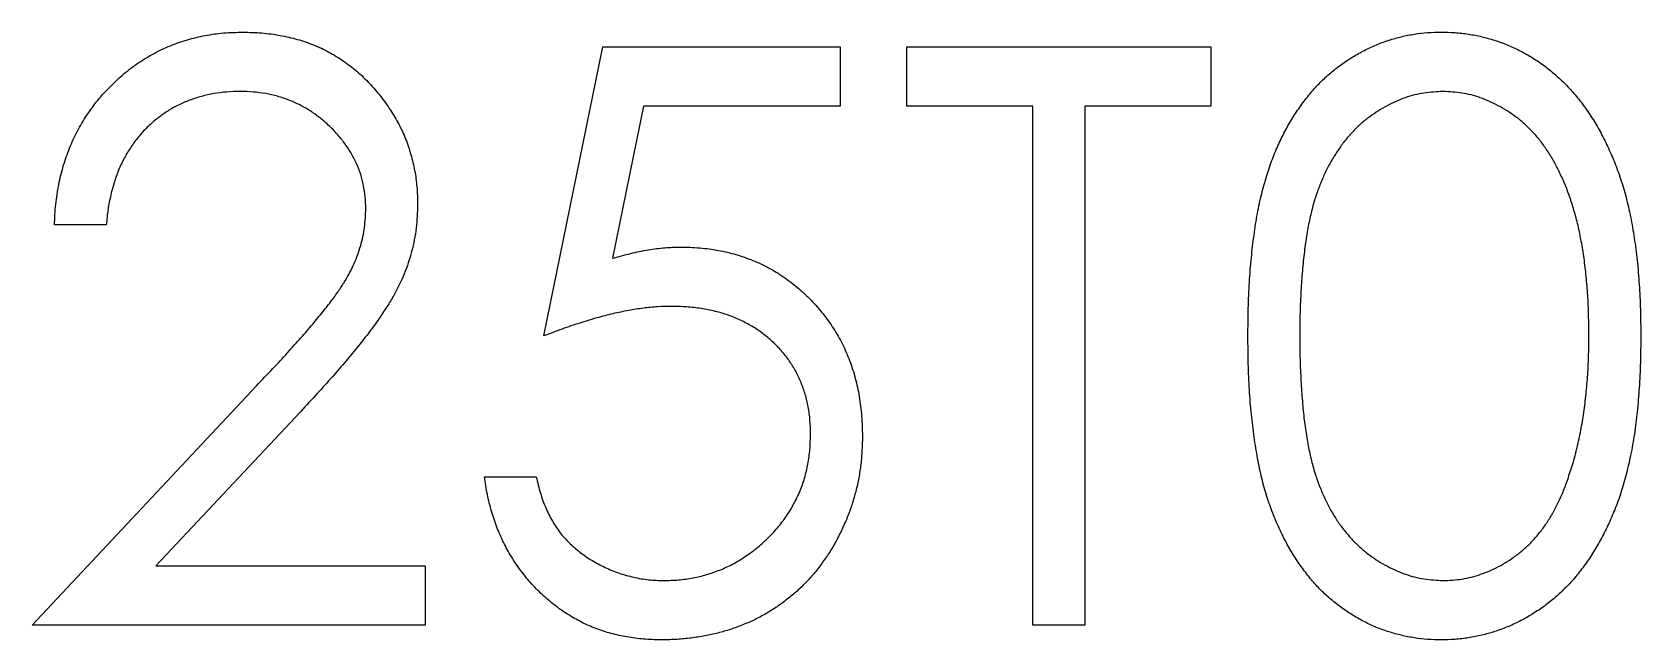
# Model space of a CAD drawing. Header units: millimetres. Extents: x -5 to 1672, y 0 to 1180.
# Drawn here: x 1313.42 to 1318.98, y 896.66 to 898.76 of the extents above; entities that cross this region are included whole.
import ezdxf

# ---------------------------------------------------------------- set-up
doc = ezdxf.new("R2010")
doc.units = ezdxf.units.MM
doc.header["$LTSCALE"] = 2

msp = doc.modelspace()

# ---------------------------------------------------------------- linework, layer by layer
at = {"color": 7, "linetype": 'Continuous', "lineweight": 25}
for p, q in [((1315.1892648, 897.7131002), (1315.394393, 898.7131002)), ((1315.394393, 898.7131002), (1316.2149059, 898.7131002)), ((1316.2149059, 898.7131002), (1316.2149059, 898.507972)), ((1316.4456751, 898.7131002), (1317.4969571, 898.7131002)), ((1316.4456751, 898.507972), (1316.4456751, 898.7131002)), ((1317.4969571, 898.7131002), (1317.4969571, 898.507972)), ((1315.5346174, 898.507972), (1315.426845, 897.9819303)), ((1316.2149059, 898.507972), (1315.5346174, 898.507972)), ((1316.8815725, 898.507972), (1316.4456751, 898.507972)), ((1316.8815725, 896.7131002), (1316.8815725, 898.507972)), ((1317.0610597, 898.507972), (1317.0610597, 896.7131002)), ((1317.4969571, 898.507972), (1317.0610597, 898.507972)), ((1313.6764443, 898.0977156), (1313.4969571, 898.0977156)), ((1313.4200341, 896.7131002), (1314.1956751, 897.5408246)), ((1314.34872, 897.4522829), (1313.8483193, 896.9182284)), ((1314.9841366, 897.2259207), (1315.1636238, 897.2259207)), ((1313.8483193, 896.9182284), (1314.7790084, 896.9182284)), ((1314.7790084, 896.9182284), (1314.7790084, 896.7131002)), ((1314.7790084, 896.7131002), (1313.4200341, 896.7131002)), ((1317.0610597, 896.7131002), (1316.8815725, 896.7131002))]:
    msp.add_line(p, q, dxfattribs=at)
for points, knots in [([(1313.4969571, 898.0977156), (1313.4981269, 898.1215275), (1313.5004244, 898.1682935), (1313.5111834, 898.2364786), (1313.5265782, 898.3016528), (1313.5483448, 898.3632927), (1313.5753769, 898.4219435), (1313.6077941, 898.4773721), (1313.6461906, 898.529367), (1313.6897373, 898.5774464), (1313.7370336, 898.6215535), (1313.7880656, 898.6596423), (1313.8416913, 898.6918238), (1313.8977481, 898.7187274), (1313.9568684, 898.7389216), (1314.0185158, 898.7539053), (1314.082961, 898.7629204), (1314.1268696, 898.7638894), (1314.1492007, 898.7643822)], [0, 0, 0, 0, 0.068790794, 0.135103289, 0.198978674, 0.2619043, 0.323494969, 0.385195378, 0.446969239, 0.509764777, 0.572250569, 0.633405176, 0.693251163, 0.752583163, 0.812579266, 0.873275085, 0.935549943, 1, 1, 1, 1]), ([(1314.1492007, 898.7643822), (1314.1711311, 898.7638688), (1314.2142234, 898.76286), (1314.2771159, 898.7541966), (1314.3369887, 898.7406277), (1314.3937246, 898.7215903), (1314.4468709, 898.6959992), (1314.4968269, 898.6652577), (1314.5441874, 898.6297035), (1314.5868198, 898.5878442), (1314.6259673, 898.5431571), (1314.65974, 898.4954498), (1314.6886618, 898.4461759), (1314.7127691, 898.3949598), (1314.7305154, 898.3413192), (1314.7439887, 898.2860351), (1314.7516044, 898.2285352), (1314.7527732, 898.1896172), (1314.7533674, 898.169831)], [0, 0, 0, 0, 0.06947546, 0.136516798, 0.200788824, 0.263829673, 0.325735023, 0.387290692, 0.449509219, 0.51296782, 0.576275215, 0.6375801, 0.697902606, 0.757172088, 0.816598528, 0.876653171, 0.937289642, 1, 1, 1, 1]), ([(1317.6251623, 897.7122989), (1317.6253497, 897.7443546), (1317.6257138, 897.8066231), (1317.6297643, 897.8973572), (1317.6364931, 897.9824774), (1317.6457145, 898.0619877), (1317.6569362, 898.1359087), (1317.6719164, 898.2040429), (1317.6889523, 898.2667055), (1317.7086966, 898.3241009), (1317.7309753, 898.3770025), (1317.7552235, 898.4263883), (1317.7824034, 898.4721837), (1317.8109616, 898.5151196), (1317.8420542, 898.5544931), (1317.8747964, 898.5908604), (1317.910466, 898.6233808), (1317.9478506, 898.6530072), (1317.9872886, 898.6789784), (1318.0276558, 898.7018542), (1318.0692301, 898.721397), (1318.1121251, 898.736763), (1318.1559551, 898.7494549), (1318.2008735, 898.7581343), (1318.2469542, 898.7635954), (1318.2780579, 898.7641175), (1318.2938321, 898.7643822)], [0, 0, 0, 0, 0.068594622, 0.133246042, 0.194312586, 0.251279223, 0.304513439, 0.354234907, 0.400480589, 0.443410755, 0.484014869, 0.523252301, 0.561042373, 0.597900239, 0.633518489, 0.668314351, 0.702495671, 0.736685354, 0.770293169, 0.803437255, 0.835912952, 0.868460246, 0.900846538, 0.933466525, 0.966257575, 1, 1, 1, 1]), ([(1318.2938321, 898.7643822), (1318.3097381, 898.7641035), (1318.3413701, 898.7635491), (1318.3881361, 898.7582212), (1318.4338216, 898.7493805), (1318.478232, 898.7368543), (1318.521732, 898.7213139), (1318.5639813, 898.7018355), (1318.6052425, 898.6791619), (1318.6448598, 898.6525197), (1318.6832682, 898.6228155), (1318.7195242, 898.5892368), (1318.7536311, 898.5521227), (1318.7860169, 898.5118702), (1318.815763, 898.4677073), (1318.8440907, 898.4204021), (1318.8694461, 898.3691273), (1318.8938659, 898.3147385), (1318.9149442, 898.2557307), (1318.9339535, 898.1924365), (1318.9493129, 898.1241084), (1318.9621068, 898.0511049), (1318.9720182, 897.9731577), (1318.9792368, 897.8904341), (1318.98305, 897.8028796), (1318.9837681, 897.743018), (1318.9841366, 897.7122989)], [0, 0, 0, 0, 0.033788116, 0.067193932, 0.099862411, 0.132566612, 0.165151173, 0.197913187, 0.231319004, 0.265083278, 0.299255309, 0.334398567, 0.369942824, 0.406283561, 0.44406382, 0.482997707, 0.523354447, 0.56553659, 0.609612924, 0.656390811, 0.705885495, 0.7583245, 0.813831783, 0.872794559, 0.93472223, 1, 1, 1, 1]), ([(1314.139986, 898.559254), (1314.1243455, 898.5588455), (1314.0936302, 898.558043), (1314.0485336, 898.5524301), (1314.0055132, 898.5427468), (1313.9644606, 898.5295029), (1313.9253066, 898.5126695), (1313.8882414, 898.4917028), (1313.8533484, 898.4666836), (1313.8205618, 898.4383176), (1313.7903538, 898.4067361), (1313.7638127, 898.3715304), (1313.7406218, 898.3333433), (1313.720388, 898.2922779), (1313.7039562, 898.2479614), (1313.6914001, 898.2005513), (1313.6814647, 898.1502534), (1313.6781456, 898.115519), (1313.6764443, 898.0977156)], [0, 0, 0, 0, 0.0644386716, 0.1265469113, 0.1868871534, 0.2458775356, 0.3040408847, 0.3621912181, 0.4209759328, 0.4806602833, 0.540600275, 0.6006890983, 0.6619357898, 0.7244425059, 0.7890383939, 0.8563137571, 0.9263520282, 1, 1, 1, 1]), ([(1314.5738802, 898.1538053), (1314.5735169, 898.1674518), (1314.572801, 898.1943465), (1314.5664823, 898.2337784), (1314.5569334, 898.2718154), (1314.5432504, 898.3085746), (1314.5251894, 898.3436864), (1314.5032046, 898.3771935), (1314.4778389, 898.4095872), (1314.4484953, 898.4399605), (1314.4162602, 898.4677784), (1314.3822063, 898.4924207), (1314.3461777, 898.5130145), (1314.3083262, 898.5298965), (1314.2687573, 898.5431396), (1314.2273946, 898.5523159), (1314.1843523, 898.5580773), (1314.1549618, 898.5588568), (1314.139986, 898.559254)], [0, 0, 0, 0, 0.061965401, 0.122121906, 0.180988497, 0.239933216, 0.299905831, 0.359988847, 0.421775742, 0.486575826, 0.551534805, 0.615017543, 0.677258617, 0.739729962, 0.803050103, 0.866495132, 0.931973474, 1, 1, 1, 1]), ([(1318.2998418, 898.559254), (1318.2777214, 898.5580932), (1318.2334404, 898.5557694), (1318.1680416, 898.5393733), (1318.1053534, 898.5107945), (1318.0555003, 898.4793931), (1318.0172924, 898.4494855), (1317.990388, 898.4235504), (1317.9651616, 898.3951811), (1317.9419229, 898.3640943), (1317.9201576, 898.3306855), (1317.9001685, 898.2946919), (1317.8821586, 898.2559311), (1317.8655388, 898.214436), (1317.8509258, 898.1689612), (1317.8388721, 898.1188075), (1317.8277367, 898.0636864), (1317.8198537, 898.0032753), (1317.8128458, 897.9379712), (1317.8083422, 897.867527), (1317.8048386, 897.7920616), (1317.8047138, 897.7399478), (1317.8046494, 897.7131002)], [0, 0, 0, 0, 0.060386619, 0.120883249, 0.182754619, 0.24781103, 0.2812991, 0.315087624, 0.349702396, 0.384856581, 0.420966197, 0.458511188, 0.497174722, 0.537602048, 0.580503018, 0.62746754, 0.67838821, 0.733983221, 0.793746705, 0.857713672, 0.926697864, 1, 1, 1, 1]), ([(1318.8046494, 897.7131002), (1318.8043351, 897.7371388), (1318.80372, 897.7841635), (1318.8013692, 897.853031), (1318.7952986, 897.9184412), (1318.7885562, 897.9806757), (1318.7786149, 898.0393902), (1318.7678962, 898.0950761), (1318.7534955, 898.1470435), (1318.7381128, 898.1961061), (1318.7205068, 898.2417065), (1318.7011264, 898.2840572), (1318.6804283, 898.3233628), (1318.657947, 898.3595153), (1318.6339495, 898.3926768), (1318.6078023, 898.4221823), (1318.5805426, 898.4489462), (1318.5423614, 898.4794963), (1318.4923761, 898.5106458), (1318.4301786, 898.539312), (1318.3654525, 898.5557738), (1318.3216962, 898.5580948), (1318.2998418, 898.559254)], [0, 0, 0, 0, 0.065681198, 0.128486464, 0.18817513, 0.245106131, 0.299448425, 0.350822936, 0.399941681, 0.446671744, 0.491254533, 0.533376344, 0.573852755, 0.612526312, 0.649597136, 0.685532042, 0.720105786, 0.753837663, 0.818925416, 0.880493462, 0.940311334, 1, 1, 1, 1]), ([(1314.7533674, 898.169831), (1314.7523998, 898.1419751), (1314.7504816, 898.0867521), (1314.7340734, 898.0056007), (1314.7084468, 897.9269759), (1314.6775912, 897.8636975), (1314.6464641, 897.8127069), (1314.6184141, 897.7707248), (1314.5855771, 897.7255216), (1314.5474751, 897.6772489), (1314.5048963, 897.6255284), (1314.457455, 897.5703913), (1314.4048131, 897.5124075), (1314.3678653, 897.4728043), (1314.34872, 897.4522829)], [0, 0, 0, 0, 0.098702196, 0.195672309, 0.292422427, 0.391342544, 0.444462441, 0.504228775, 0.570352338, 0.642545753, 0.722287505, 0.807921123, 0.900469538, 1, 1, 1, 1]), ([(1314.1956751, 897.5408246), (1314.2145596, 897.5605379), (1314.2508329, 897.5984031), (1314.3021372, 897.6536848), (1314.3482166, 897.7049703), (1314.3893694, 897.7521626), (1314.4247028, 897.795952), (1314.4560584, 897.8349204), (1314.4811816, 897.8707801), (1314.5084475, 897.9123462), (1314.5348555, 897.9630961), (1314.5575483, 898.0251153), (1314.5713854, 898.0889595), (1314.5730453, 898.1321035), (1314.5738802, 898.1538053)], [0, 0, 0, 0, 0.110802644, 0.212829202, 0.30610131, 0.390647321, 0.466924469, 0.534481039, 0.593586941, 0.644557005, 0.736200453, 0.825024026, 0.911985585, 1, 1, 1, 1]), ([(1315.426845, 897.9819303), (1315.4480197, 897.9877762), (1315.4890425, 897.9991016), (1315.549591, 898.0116764), (1315.6070723, 898.0192566), (1315.6443725, 898.0202917), (1315.6624219, 898.0207925)], [0, 0, 0, 0, 0.275068369, 0.53290146, 0.77397346, 1, 1, 1, 1]), ([(1315.6624219, 898.0207925), (1315.6847554, 898.0203091), (1315.7286688, 898.0193586), (1315.7929196, 898.0102319), (1315.8542527, 897.9958662), (1315.9125398, 897.9757973), (1315.9678887, 897.9501346), (1316.0197901, 897.9180775), (1316.0690232, 897.8806299), (1316.1147047, 897.8375756), (1316.1561472, 897.7901918), (1316.1925849, 897.7392445), (1316.2235349, 897.6852287), (1316.2484268, 897.6276283), (1316.2683036, 897.5670802), (1316.2815333, 897.5029473), (1316.2903428, 897.4358341), (1316.291327, 897.3899458), (1316.2918289, 897.3665457)], [0, 0, 0, 0, 0.065807646, 0.129394274, 0.190894061, 0.251281069, 0.310814964, 0.370370987, 0.430768263, 0.492881251, 0.555103948, 0.616067051, 0.677256033, 0.738259805, 0.800762134, 0.864777582, 0.931045295, 1, 1, 1, 1]), ([(1315.62997, 897.8156643), (1315.6144677, 897.8153325), (1315.5824595, 897.8146475), (1315.5333608, 897.8096038), (1315.4817655, 897.8014671), (1315.4278715, 897.7902749), (1315.3715169, 897.7756286), (1315.3128207, 897.7580775), (1315.2516594, 897.7370935), (1315.2104493, 897.7212465), (1315.1892648, 897.7131002)], [0, 0, 0, 0, 0.102203037, 0.211023342, 0.325099662, 0.446502097, 0.573787718, 0.70890071, 0.850357871, 1, 1, 1, 1]), ([(1316.1123418, 897.3741579), (1316.1119655, 897.3902012), (1316.111229, 897.4216036), (1316.1052115, 897.467546), (1316.0947447, 897.5110163), (1316.0802167, 897.5522245), (1316.0617713, 897.5912093), (1316.0392306, 897.628011), (1316.0121715, 897.6621447), (1315.9812618, 897.6936261), (1315.9474001, 897.7226803), (1315.9100037, 897.7474484), (1315.8698551, 897.7682849), (1315.8274382, 897.7862666), (1315.781744, 897.7991813), (1315.7336773, 897.8088773), (1315.6827192, 897.814486), (1315.6478788, 897.8152643), (1315.62997, 897.8156643)], [0, 0, 0, 0, 0.065351382, 0.127916032, 0.188360206, 0.247216077, 0.305630129, 0.36376984, 0.422660914, 0.482687294, 0.543300221, 0.604117955, 0.664964891, 0.727413494, 0.791467625, 0.858055443, 0.927036815, 1, 1, 1, 1]), ([(1317.8046494, 897.7131002), (1317.8047177, 897.6863867), (1317.8048502, 897.6345409), (1317.8083109, 897.5592019), (1317.8130253, 897.4889331), (1317.819106, 897.4236454), (1317.8281363, 897.3635597), (1317.8382544, 897.3082627), (1317.8505676, 897.2580472), (1317.8651362, 897.2125684), (1317.88173, 897.1710547), (1317.8998476, 897.1324254), (1317.9193109, 897.0962243), (1317.9410933, 897.0627765), (1317.9648162, 897.031973), (1317.9899437, 897.0032685), (1318.0174138, 896.9776702), (1318.0554159, 896.9469692), (1318.1055853, 896.915244), (1318.168797, 896.8876176), (1318.2337504, 896.8702562), (1318.2778369, 896.8680484), (1318.2998418, 896.8669463)], [0, 0, 0, 0, 0.072951066, 0.141583694, 0.20592646, 0.265301357, 0.320597233, 0.371816503, 0.41878977, 0.461698729, 0.502133582, 0.540804315, 0.578180525, 0.614296865, 0.649678243, 0.68429946, 0.718358953, 0.752080865, 0.817652439, 0.879722076, 0.93996556, 1, 1, 1, 1]), ([(1318.7289283, 897.2102957), (1318.7349579, 897.2281413), (1318.7472005, 897.2643754), (1318.7629787, 897.3205832), (1318.7754046, 897.3795562), (1318.7865837, 897.440942), (1318.794214, 897.5051933), (1318.8003556, 897.5721112), (1318.8039731, 897.6417463), (1318.8044216, 897.6890577), (1318.8046494, 897.7131002)], [0, 0, 0, 0, 0.110588339, 0.224541754, 0.342503494, 0.464324098, 0.590756033, 0.722227475, 0.858842836, 1, 1, 1, 1]), ([(1318.2938321, 896.6618181), (1318.2780584, 896.6620846), (1318.2469555, 896.6626101), (1318.2008684, 896.6680465), (1318.1561356, 896.6767868), (1318.1125363, 896.6890249), (1318.0698469, 896.7040048), (1318.028649, 896.7235212), (1317.9884846, 896.7459978), (1317.9494609, 896.7715952), (1317.9123111, 896.8009218), (1317.8768262, 896.8333586), (1317.8438976, 896.8697148), (1317.8132495, 896.9094165), (1317.7841215, 896.9520983), (1317.7573275, 896.9983431), (1317.7325442, 897.0479675), (1317.7098908, 897.101292), (1317.6898058, 897.1590948), (1317.6720643, 897.2220372), (1317.6580562, 897.2906747), (1317.6460659, 897.364456), (1317.6363949, 897.4436983), (1317.6297924, 897.5284444), (1317.6257116, 897.6186417), (1317.6253487, 897.6805101), (1317.6251623, 897.7122989)], [0, 0, 0, 0, 0.033787146, 0.066621658, 0.099284878, 0.131361165, 0.163585188, 0.196103927, 0.228902254, 0.262158056, 0.295991222, 0.330217846, 0.365059826, 0.400950737, 0.437620382, 0.475707529, 0.515380692, 0.556413541, 0.59976483, 0.646424156, 0.696431445, 0.749781518, 0.806573307, 0.867435532, 0.931886753, 1, 1, 1, 1]), ([(1318.9841366, 897.7122989), (1318.9837643, 897.6817138), (1318.9830388, 897.62212), (1318.9792796, 897.5349595), (1318.9718746, 897.4526749), (1318.9626118, 897.3750689), (1318.9497827, 897.3024645), (1318.9340083, 897.2346106), (1318.9164938, 897.171214), (1318.8948739, 897.1127941), (1318.8712107, 897.0585359), (1318.8454648, 897.007869), (1318.8178821, 896.9603454), (1318.7878314, 896.9163455), (1318.7558008, 896.8755577), (1318.721105, 896.838702), (1318.6847218, 896.8048901), (1318.6462004, 896.7748035), (1318.6059652, 896.7484693), (1318.5648457, 896.7249185), (1318.5221124, 896.7059284), (1318.4787335, 896.6896227), (1318.4340888, 896.6771653), (1318.3882337, 896.6685517), (1318.3414016, 896.6625106), (1318.3097435, 896.6620498), (1318.2938321, 896.6618181)], [0, 0, 0, 0, 0.06506329, 0.126773166, 0.185515763, 0.240764679, 0.292979796, 0.342250373, 0.388919286, 0.432775664, 0.474628433, 0.514774691, 0.553605893, 0.591426406, 0.62802812, 0.663803634, 0.698984336, 0.733591489, 0.767628469, 0.801208348, 0.83426384, 0.866980695, 0.899719742, 0.932701912, 0.966175883, 1, 1, 1, 1]), ([(1316.2918289, 897.3665457), (1316.2914489, 897.3502473), (1316.2906939, 897.3178707), (1316.2868547, 897.2697883), (1316.2794629, 897.2227239), (1316.2695385, 897.1766711), (1316.2566571, 897.1317171), (1316.2410634, 897.0877334), (1316.2219799, 897.0449936), (1316.2010477, 897.0030934), (1316.1774783, 896.96298), (1316.1513191, 896.9254663), (1316.1236817, 896.8899895), (1316.0939438, 896.8569303), (1316.0618289, 896.8265057), (1316.0277261, 896.7985352), (1315.9919074, 896.7725459), (1315.9538187, 896.7495926), (1315.9143087, 896.728471), (1315.8728069, 896.7111432), (1315.8302579, 896.6956515), (1315.7860494, 896.6833032), (1315.7402815, 896.6736274), (1315.6928788, 896.6670557), (1315.6440898, 896.6622691), (1315.6110184, 896.6619695), (1315.5943129, 896.6618181)], [0, 0, 0, 0, 0.044014471, 0.087434124, 0.130118399, 0.172553695, 0.214554756, 0.256298092, 0.298438225, 0.340849003, 0.382715189, 0.423924045, 0.464246243, 0.504073671, 0.543861906, 0.583566725, 0.623094319, 0.663229061, 0.703551259, 0.743937895, 0.784541255, 0.825750111, 0.867757363, 0.910745164, 0.954914447, 1, 1, 1, 1]), ([(1315.6047296, 896.8669463), (1315.6218487, 896.8674154), (1315.6555564, 896.8683389), (1315.7051629, 896.8754469), (1315.7530559, 896.8863941), (1315.798763, 896.9027768), (1315.8430839, 896.9226881), (1315.8848975, 896.9482396), (1315.9254134, 896.9776453), (1315.9633723, 897.0113348), (1315.9981377, 897.0484603), (1316.0288555, 897.0881617), (1316.0544423, 897.1305142), (1316.0760047, 897.1747846), (1316.092378, 897.221458), (1316.1040585, 897.2703158), (1316.1109174, 897.3214787), (1316.111861, 897.3563754), (1316.1123418, 897.3741579)], [0, 0, 0, 0, 0.064207295, 0.12642469, 0.187680284, 0.248216424, 0.30830506, 0.369660991, 0.431698552, 0.495946892, 0.559758024, 0.622295408, 0.683910635, 0.745092408, 0.806740225, 0.869086618, 0.933290003, 1, 1, 1, 1]), ([(1315.5943129, 896.6618181), (1315.5743848, 896.6622129), (1315.5351786, 896.6629896), (1315.4777383, 896.6711144), (1315.4224728, 896.6827509), (1315.369827, 896.7002574), (1315.3193292, 896.722193), (1315.271659, 896.7499165), (1315.2255986, 896.7813331), (1315.1830203, 896.8184076), (1315.1435025, 896.8589309), (1315.1081274, 896.9029067), (1315.0766225, 896.9496092), (1315.0494923, 896.9992653), (1315.0263506, 897.0517444), (1315.0081706, 897.1072433), (1314.9934973, 897.1654719), (1314.9872896, 897.2055596), (1314.9841366, 897.2259207)], [0, 0, 0, 0, 0.065421144, 0.128708372, 0.190236142, 0.250724402, 0.310637179, 0.370766408, 0.431614744, 0.493522974, 0.555883455, 0.617342367, 0.678668039, 0.74071136, 0.802985363, 0.86680258, 0.932347171, 1, 1, 1, 1]), ([(1315.1636238, 897.2259207), (1315.1680401, 897.2068484), (1315.1765285, 897.1701905), (1315.1951604, 897.1186869), (1315.2179409, 897.0727902), (1315.2450291, 897.0318933), (1315.2773434, 896.996231), (1315.3142174, 896.9644498), (1315.3555589, 896.9357783), (1315.4014979, 896.9118796), (1315.4499625, 896.8914974), (1315.5006866, 896.8779251), (1315.5522891, 896.8683817), (1315.587191, 896.8674264), (1315.6047296, 896.8669463)], [0, 0, 0, 0, 0.0946872519, 0.1819941557, 0.2643769486, 0.3421798619, 0.4186176109, 0.4965090754, 0.5773690916, 0.6615105925, 0.7467325508, 0.8312579843, 0.9152056162, 1, 1, 1, 1]), ([(1318.2998418, 896.8669463), (1318.321989, 896.8678594), (1318.3662378, 896.8696835), (1318.4308856, 896.8872828), (1318.4936458, 896.9138368), (1318.5428298, 896.9452354), (1318.5802484, 896.9751373), (1318.6070581, 897.0006314), (1318.6316649, 897.0291776), (1318.6550033, 897.0599772), (1318.6764085, 897.0936186), (1318.6958731, 897.1299401), (1318.713635, 897.1690425), (1318.7237545, 897.1963395), (1318.7289283, 897.2102957)], [0, 0, 0, 0, 0.112813401, 0.225393884, 0.339594815, 0.45967541, 0.52173519, 0.583925839, 0.648174145, 0.713881038, 0.781004455, 0.851450928, 0.924050693, 1, 1, 1, 1])]:
    msp.add_open_spline(points, degree=3, knots=knots, dxfattribs=at)

doc.saveas('drawing.dxf')
